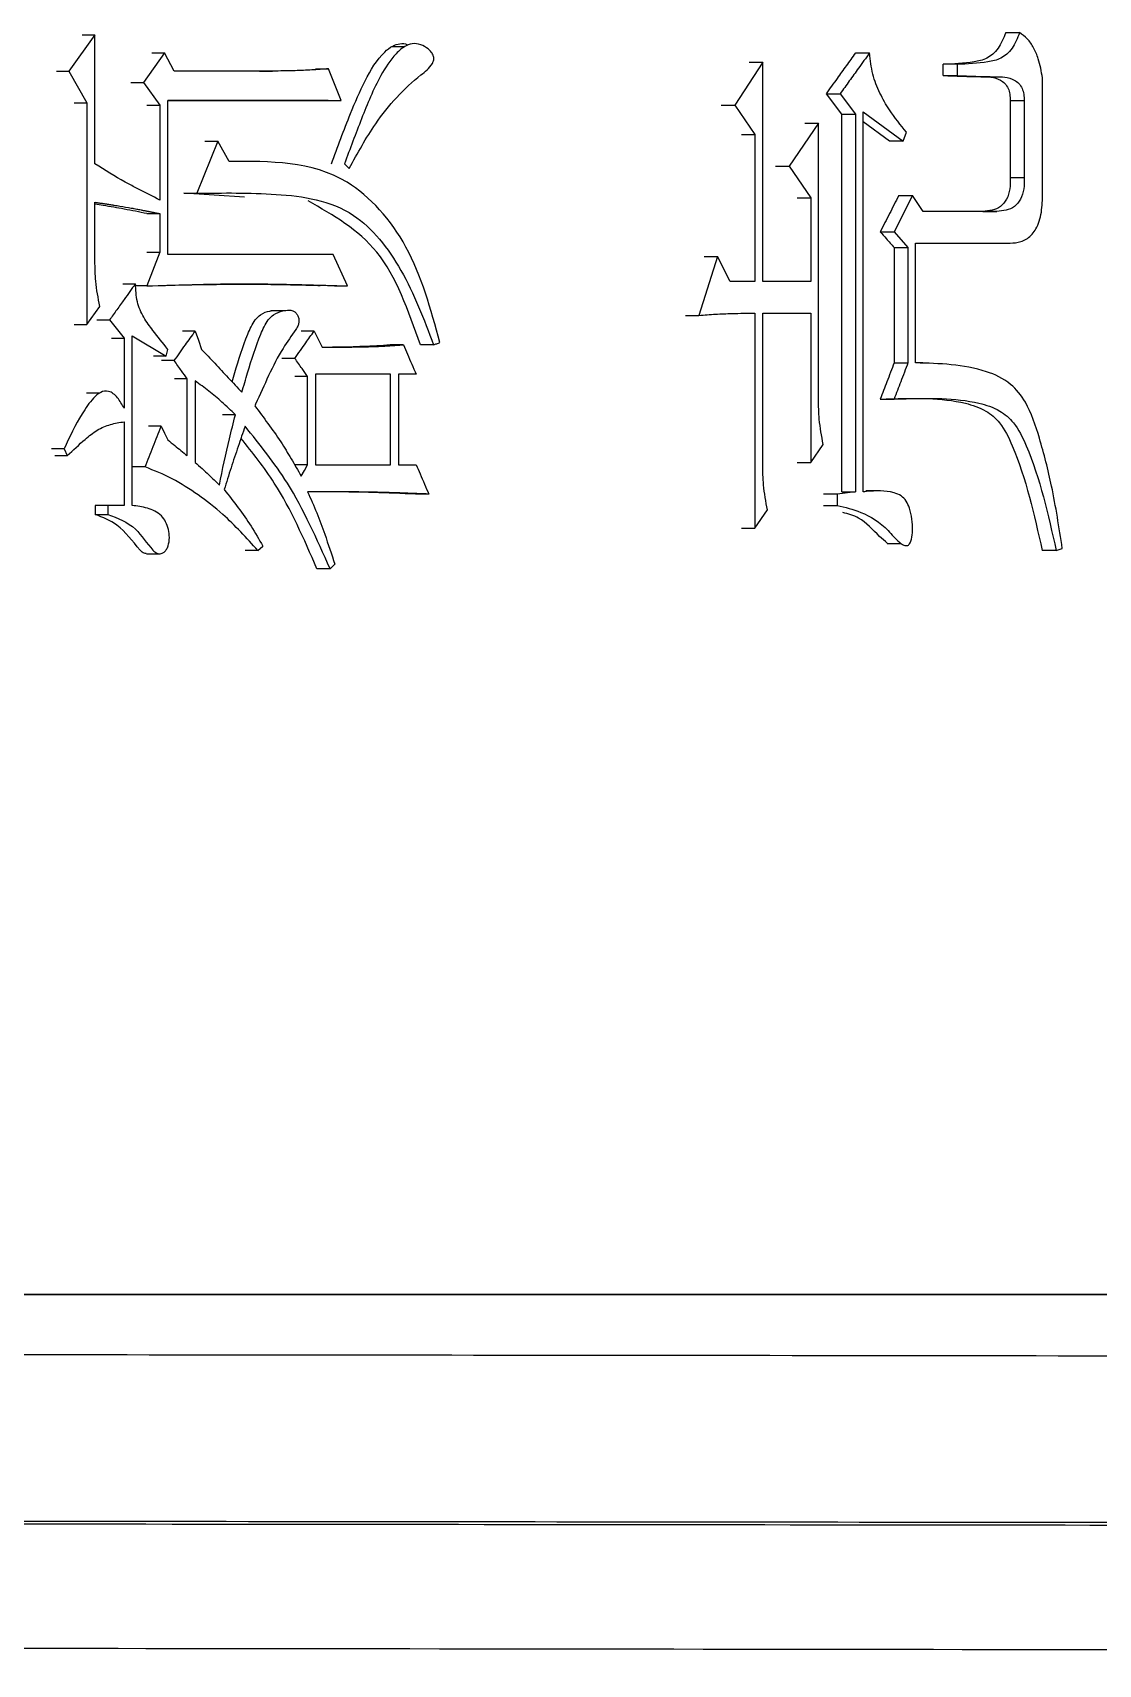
# Model space of a CAD drawing. Header units: millimetres. Extents: x 5659 to 7608, y 3628 to 5007.
# Drawn here: x 6526.18 to 6531.28, y 3825.32 to 3833.12 of the extents above; entities that cross this region are included whole.
import ezdxf

# ---------------------------------------------------------------- set-up
doc = ezdxf.new("R2010")
doc.units = ezdxf.units.MM

msp = doc.modelspace()

# ---------------------------------------------------------------- linework, layer by layer
at = {"color": 7, "linetype": 'Continuous', "lineweight": 25}
for p, q in [((6526.4774, 3833.1127), (6526.3531, 3832.9396)), ((6526.4168, 3833.1127), (6526.4774, 3833.1127)), ((6526.4774, 3832.4961), (6526.4774, 3833.1127)), ((6530.8349, 3833.1236), (6530.9016, 3833.1236)), ((6526.8103, 3833.0262), (6526.7098, 3832.8856)), ((6526.7493, 3833.0262), (6526.8103, 3833.0262)), ((6526.8567, 3832.9396), (6526.8103, 3833.0262)), ((6527.959, 3833.0561), (6527.896, 3833.056)), ((6530.1172, 3833.0262), (6530.183, 3833.0262)), ((6526.2927, 3832.9396), (6526.3531, 3832.9396)), ((6526.3531, 3832.9396), (6526.4386, 3832.7882)), ((6527.3264, 3832.9396), (6526.8567, 3832.9396)), ((6527.2646, 3832.9396), (6527.3264, 3832.9396)), ((6527.5324, 3832.9505), (6527.5945, 3832.9505)), ((6527.6557, 3832.799), (6527.5945, 3832.9505)), ((6529.6723, 3832.9829), (6529.5385, 3832.7774)), ((6529.6073, 3832.9829), (6529.6723, 3832.9829)), ((6529.6723, 3831.9337), (6529.6723, 3832.9829)), ((6530.6019, 3832.9721), (6530.5356, 3832.9721)), ((6530.5356, 3832.918), (6530.5356, 3832.9721)), ((6530.6019, 3832.9721), (6530.6019, 3832.918)), ((6526.6489, 3832.8856), (6526.7098, 3832.8856)), ((6526.7098, 3832.8856), (6526.7872, 3832.7774)), ((6530.5356, 3832.918), (6530.6019, 3832.918)), ((6531.0109, 3832.3664), (6531.0109, 3832.9072)), ((6526.378, 3832.7882), (6526.4386, 3832.7882)), ((6526.4386, 3832.7882), (6526.4386, 3831.7281)), ((6526.7261, 3832.7774), (6526.7872, 3832.7774)), ((6526.7872, 3832.7774), (6526.7872, 3832.3231)), ((6526.8258, 3832.799), (6527.6557, 3832.799)), ((6526.8258, 3832.0634), (6526.8258, 3832.799)), ((6527.5931, 3832.799), (6526.8258, 3832.799)), ((6527.5934, 3832.799), (6527.6557, 3832.799)), ((6529.4736, 3832.7774), (6529.5385, 3832.7774)), ((6529.5385, 3832.7774), (6529.6352, 3832.6368)), ((6529.9772, 3832.8315), (6530.0428, 3832.8315)), ((6530.0509, 3832.7341), (6529.9772, 3832.8315)), ((6530.0428, 3832.8315), (6530.1166, 3832.7341)), ((6530.8567, 3832.799), (6530.9235, 3832.799)), ((6530.8567, 3832.799), (6530.8567, 3832.4313)), ((6530.9235, 3832.799), (6530.9235, 3832.4313)), ((6530.0509, 3832.7341), (6530.1166, 3832.7341)), ((6530.0509, 3830.9276), (6530.0509, 3832.7341)), ((6530.1166, 3832.7341), (6530.1166, 3830.9276)), ((6530.1535, 3832.745), (6530.345, 3832.6043)), ((6530.1535, 3830.9276), (6530.1535, 3832.745)), ((6529.5702, 3832.6368), (6529.6352, 3832.6368)), ((6529.6352, 3832.6368), (6529.6352, 3831.9337)), ((6529.9393, 3832.6909), (6529.7985, 3832.4853)), ((6529.8738, 3832.6909), (6529.9393, 3832.6909)), ((6529.9393, 3831.3711), (6529.9393, 3832.6909)), ((6530.279, 3832.6043), (6530.1535, 3832.6966)), ((6530.345, 3832.6043), (6530.3597, 3832.6476)), ((6527.0649, 3832.6043), (6526.9647, 3832.3555)), ((6527.0035, 3832.6043), (6527.0649, 3832.6043)), ((6527.1188, 3832.507), (6527.0649, 3832.6043)), ((6530.345, 3832.6043), (6530.279, 3832.6043)), ((6529.7333, 3832.4853), (6529.7985, 3832.4853)), ((6529.7985, 3832.4853), (6529.9023, 3832.3339)), ((6530.8567, 3832.4313), (6530.9235, 3832.4313)), ((6526.4774, 3832.031), (6526.4774, 3832.3122)), ((6527.1924, 3832.3375), (6526.9031, 3832.3555)), ((6526.9035, 3832.3555), (6526.9647, 3832.3555)), ((6529.8369, 3832.3339), (6529.9023, 3832.3339)), ((6529.9023, 3832.3339), (6529.9023, 3831.9337)), ((6530.3891, 3832.3447), (6530.3009, 3832.1716)), ((6530.3231, 3832.3447), (6530.3891, 3832.3447)), ((6530.4406, 3832.269), (6530.3891, 3832.3447)), ((6526.7261, 3832.2582), (6526.7872, 3832.2582)), ((6526.7872, 3832.2582), (6526.7872, 3832.0743)), ((6530.7921, 3832.269), (6530.4406, 3832.269)), ((6530.7256, 3832.269), (6530.7921, 3832.269)), ((6530.2349, 3832.1716), (6530.3009, 3832.1716)), ((6530.3009, 3832.1716), (6530.3671, 3832.0959)), ((6530.3011, 3832.0959), (6530.3671, 3832.0959)), ((6530.3011, 3832.0959), (6530.3011, 3831.5442)), ((6530.3671, 3832.0959), (6530.3671, 3831.5442)), ((6530.4038, 3832.1176), (6530.8433, 3832.1176)), ((6530.4038, 3831.5442), (6530.4038, 3832.1176)), ((6530.4038, 3832.1176), (6530.7766, 3832.1176)), ((6530.7766, 3832.1176), (6530.8433, 3832.1176)), ((6526.7872, 3832.0743), (6526.7253, 3831.912)), ((6526.7261, 3832.0743), (6526.7872, 3832.0743)), ((6527.6174, 3832.0634), (6526.8258, 3832.0634)), ((6527.6862, 3831.912), (6527.6174, 3832.0634)), ((6529.4566, 3832.0526), (6529.3671, 3831.7714)), ((6529.3918, 3832.0526), (6529.4566, 3832.0526)), ((6529.5162, 3831.9337), (6529.4566, 3832.0526)), ((6526.6103, 3831.9228), (6526.6712, 3831.9228)), ((6529.6352, 3831.9337), (6529.5162, 3831.9337)), ((6529.9023, 3831.9337), (6529.6723, 3831.9337)), ((6526.7253, 3831.912), (6526.6644, 3831.912)), ((6527.6237, 3831.912), (6527.5548, 3831.9144)), ((6527.624, 3831.912), (6527.6862, 3831.912)), ((6526.4386, 3831.7281), (6526.5007, 3831.8146)), ((6527.3828, 3831.7939), (6527.3206, 3831.7939)), ((6529.3024, 3831.7714), (6529.3671, 3831.7714)), ((6529.6352, 3831.7822), (6529.6352, 3830.7546)), ((6529.6723, 3831.7822), (6529.9023, 3831.7822)), ((6529.6723, 3831.0574), (6529.6723, 3831.7822)), ((6529.8369, 3831.7822), (6529.9023, 3831.7822)), ((6529.9023, 3831.7822), (6529.9023, 3831.0683)), ((6526.378, 3831.7281), (6526.4386, 3831.7281)), ((6526.4865, 3831.7497), (6526.5472, 3831.7497)), ((6526.5472, 3831.7497), (6526.6169, 3831.6632)), ((6526.957, 3831.6957), (6526.8958, 3831.6957)), ((6527.5256, 3831.6957), (6527.4636, 3831.6957)), ((6526.5561, 3831.6632), (6526.6169, 3831.6632)), ((6526.6169, 3831.6632), (6526.6169, 3831.3279)), ((6526.6557, 3831.674), (6526.8181, 3831.5767)), ((6526.8181, 3831.5767), (6526.8258, 3831.6091)), ((6527.9531, 3831.6308), (6527.8905, 3831.6308)), ((6526.8181, 3831.5767), (6526.757, 3831.5767)), ((6526.8567, 3831.555), (6526.7956, 3831.555)), ((6527.4337, 3831.5659), (6527.3718, 3831.5659)), ((6530.3011, 3831.5442), (6530.3671, 3831.5442)), ((6530.4381, 3831.5448), (6530.4038, 3831.5448)), ((6526.9185, 3831.4685), (6526.8573, 3831.4685)), ((6526.9185, 3831.1007), (6526.9185, 3831.4685)), ((6526.957, 3831.4577), (6526.957, 3831.0683)), ((6527.495, 3831.4793), (6527.433, 3831.4793)), ((6527.495, 3831.0574), (6527.495, 3831.4793)), ((6527.8922, 3831.4901), (6527.5333, 3831.4901)), ((6527.5333, 3831.4901), (6527.5333, 3831.0574)), ((6527.8294, 3831.4901), (6527.5333, 3831.4901)), ((6527.8922, 3831.4901), (6527.8297, 3831.4901)), ((6527.8922, 3831.0574), (6527.8922, 3831.4901)), ((6528.014, 3831.4901), (6527.9303, 3831.4901)), ((6527.9303, 3831.4901), (6527.9303, 3831.0574)), ((6528.014, 3831.4901), (6527.9513, 3831.4901)), ((6526.4984, 3831.3991), (6526.4374, 3831.3991)), ((6527.1496, 3831.2954), (6527.0881, 3831.2954)), ((6530.2349, 3831.3711), (6530.3009, 3831.3711)), ((6526.6169, 3831.263), (6526.6169, 3830.8627)), ((6526.7949, 3831.2413), (6526.7339, 3831.2413)), ((6529.9023, 3831.0683), (6529.9615, 3831.1548)), ((6526.3298, 3831.1332), (6526.2694, 3831.1331)), ((6526.2849, 3831.1007), (6526.3453, 3831.1007)), ((6526.3298, 3831.1332), (6526.3453, 3831.1007)), ((6527.495, 3831.0574), (6527.433, 3831.0574)), ((6527.5333, 3831.0574), (6527.8922, 3831.0574)), ((6527.9303, 3831.0574), (6528.014, 3831.0574)), ((6528.0748, 3830.9168), (6528.012, 3830.9168)), ((6530.028, 3830.9168), (6529.9624, 3830.9168)), ((6530.1166, 3830.9276), (6530.028, 3830.9168)), ((6530.028, 3830.9168), (6530.028, 3830.8627)), ((6530.0509, 3830.9276), (6530.1166, 3830.9276)), ((6530.2315, 3830.9322), (6530.1652, 3830.9322)), ((6526.4784, 3830.8627), (6526.4784, 3830.8195)), ((6526.5394, 3830.8627), (6526.4788, 3830.8627)), ((6526.5394, 3830.8627), (6526.5394, 3830.8195)), ((6526.6169, 3830.8627), (6526.5394, 3830.8627)), ((6529.6352, 3830.7546), (6529.6946, 3830.8411)), ((6529.9624, 3830.8627), (6530.028, 3830.8627)), ((6526.4784, 3830.8195), (6526.5394, 3830.8195)), ((6530.2677, 3830.6809), (6530.3341, 3830.6809)), ((6526.724, 3830.6317), (6526.7854, 3830.6317)), ((6527.2572, 3830.6464), (6527.2803, 3830.668)), ((6531.0764, 3830.6464), (6531.1055, 3830.6572)), ((6527.6021, 3830.5598), (6527.5397, 3830.5598)), ((6527.6021, 3830.5598), (6527.6251, 3830.5815))]:
    msp.add_line(p, q, dxfattribs=at)
at = {"color": 7, "linetype": 'Continuous', "lineweight": 25, "flags": 128}
for points in [[(6527.671, 3832.4961), (6527.6824, 3832.4853), (6527.6939, 3832.4745)], [(6526.957, 3831.6957), (6526.9724, 3831.6524), (6526.9879, 3831.6091)], [(6527.5256, 3831.6957), (6527.5448, 3831.6578), (6527.5639, 3831.6199)], [(6526.6557, 3830.8627), (6526.6557, 3831.2684), (6526.6557, 3831.674)], [(6528.0976, 3831.6308), (6528.072, 3831.6308), (6528.0532, 3831.6308), (6528.0348, 3831.6308)], [(6526.7949, 3831.2413), (6526.8104, 3831.2089), (6526.8258, 3831.1764)], [(6529.8369, 3831.0683), (6529.8532, 3831.0683), (6529.8695, 3831.0683), (6529.9023, 3831.0683)], [(6526.7176, 3831.0466), (6526.7021, 3831.0466), (6526.6866, 3831.0466), (6526.6566, 3831.0466)], [(6527.4644, 3831.0034), (6527.4797, 3831.0304), (6527.495, 3831.0574)], [(6529.5702, 3830.7546), (6529.5864, 3830.7546), (6529.6026, 3830.7546), (6529.6352, 3830.7546)], [(6527.2572, 3830.6464), (6527.2346, 3830.6464), (6527.2149, 3830.6464), (6527.1956, 3830.6464)], [(6531.0764, 3830.6464), (6531.0488, 3830.6464), (6531.0291, 3830.6464), (6531.0094, 3830.6464)]]:
    msp.add_lwpolyline(points, dxfattribs=at)
at = {"color": 7, "linetype": 'Continuous', "lineweight": 25}
for points, knots in [([(6530.8349, 3833.1236), (6530.8242, 3833.0969), (6530.8034, 3833.0447), (6530.7464, 3832.9961), (6530.6553, 3832.9765), (6530.5849, 3832.9739), (6530.5356, 3832.9721)], [0, 0, 0, 0, 0.195785, 0.383105, 0.567257, 1, 1, 1, 1]), ([(6530.9016, 3833.1236), (6530.8909, 3833.0969), (6530.8701, 3833.0447), (6530.813, 3832.9961), (6530.7218, 3832.9765), (6530.6513, 3832.9739), (6530.6019, 3832.9721)], [0, 0, 0, 0, 0.195659, 0.382955, 0.567145, 1, 1, 1, 1]), ([(6531.0109, 3832.9072), (6531.0055, 3832.9382), (6530.9967, 3832.989), (6530.97, 3833.0515), (6530.9399, 3833.0958), (6530.9143, 3833.1144), (6530.9016, 3833.1236)], [0, 0, 0, 0, 0.349141, 0.571236, 0.788179, 1, 1, 1, 1]), ([(6527.6085, 3832.4961), (6527.6385, 3832.5767), (6527.6886, 3832.7117), (6527.7671, 3832.8958), (6527.8349, 3833.0093), (6527.8985, 3833.0608), (6527.9363, 3833.0728), (6527.963, 3833.0717), (6527.9751, 3833.0641), (6527.9765, 3833.0633)], [0, 0, 0, 0, 0.340614, 0.570086, 0.802719, 0.875052, 0.933763, 0.992662, 1, 1, 1, 1]), ([(6527.6939, 3832.4745), (6527.7343, 3832.5478), (6527.8293, 3832.7203), (6527.9727, 3832.8757), (6528.0813, 3832.9548), (6528.0973, 3832.9875), (6528.0994, 3832.9989), (6528.0981, 3833.0103), (6528.0919, 3833.0246), (6528.0752, 3833.0446), (6528.0456, 3833.064), (6528.0059, 3833.0748), (6527.9599, 3833.0612), (6527.9021, 3833.0116), (6527.8264, 3832.8945), (6527.7516, 3832.7117), (6527.6979, 3832.5681), (6527.671, 3832.4961)], [0, 0, 0, 0, 0.163724, 0.385241, 0.440262, 0.448909, 0.455116, 0.461357, 0.469621, 0.484499, 0.514444, 0.547094, 0.577932, 0.622921, 0.7083, 0.85364, 1, 1, 1, 1]), ([(6529.9772, 3832.8315), (6529.9947, 3832.8559), (6530.0268, 3832.9005), (6530.0735, 3832.9654), (6530.1027, 3833.0059), (6530.1172, 3833.0262)], [0, 0, 0, 0, 0.375264, 0.687632, 1, 1, 1, 1]), ([(6530.183, 3833.0262), (6530.1655, 3833.0019), (6530.1334, 3832.9572), (6530.0866, 3832.8923), (6530.0574, 3832.8518), (6530.0428, 3832.8315)], [0, 0, 0, 0, 0.375031, 0.687515, 1, 1, 1, 1]), ([(6530.3597, 3832.6476), (6530.3317, 3832.6821), (6530.2851, 3832.7393), (6530.2313, 3832.8333), (6530.1948, 3832.9242), (6530.187, 3832.992), (6530.183, 3833.0262)], [0, 0, 0, 0, 0.333231, 0.552095, 0.774458, 1, 1, 1, 1]), ([(6527.5945, 3832.9505), (6527.568, 3832.9486), (6527.5149, 3832.9449), (6527.4255, 3832.9409), (6527.3626, 3832.9401), (6527.3264, 3832.9396)], [0, 0, 0, 0, 0.29749, 0.594994, 1, 1, 1, 1]), ([(6530.5356, 3832.918), (6530.5954, 3832.9158), (6530.6863, 3832.9124), (6530.7887, 3832.9123), (6530.8314, 3832.8824), (6530.8474, 3832.8583), (6530.8556, 3832.8288), (6530.8563, 3832.809), (6530.8567, 3832.799)], [0, 0, 0, 0, 0.491899, 0.747199, 0.81233, 0.879619, 0.939283, 1, 1, 1, 1]), ([(6530.6019, 3832.918), (6530.6618, 3832.9158), (6530.7528, 3832.9124), (6530.8554, 3832.9123), (6530.8981, 3832.8824), (6530.9142, 3832.8583), (6530.9224, 3832.8288), (6530.9231, 3832.809), (6530.9235, 3832.799)], [0, 0, 0, 0, 0.492006, 0.747357, 0.812482, 0.879737, 0.939347, 1, 1, 1, 1]), ([(6526.7872, 3832.3231), (6526.7531, 3832.3403), (6526.7148, 3832.3597), (6526.6597, 3832.3884), (6526.5893, 3832.4254), (6526.5251, 3832.466), (6526.4774, 3832.4961)], [0, 0, 0, 0, 0.325176, 0.365823, 0.528414, 1, 1, 1, 1]), ([(6528.128, 3831.6416), (6528.0843, 3831.8009), (6527.9991, 3832.1114), (6527.6427, 3832.5113), (6527.3161, 3832.5086), (6527.1188, 3832.507)], [0, 0, 0, 0, 0.294377, 0.573566, 1, 1, 1, 1]), ([(6530.8567, 3832.4313), (6530.8569, 3832.4129), (6530.8571, 3832.3766), (6530.842, 3832.3252), (6530.7987, 3832.2749), (6530.7555, 3832.2714), (6530.7256, 3832.269)], [0, 0, 0, 0, 0.198278, 0.392536, 0.578687, 1, 1, 1, 1]), ([(6530.9235, 3832.4313), (6530.9236, 3832.4129), (6530.9239, 3832.3766), (6530.9088, 3832.3252), (6530.8654, 3832.2749), (6530.8221, 3832.2714), (6530.7921, 3832.269)], [0, 0, 0, 0, 0.19814, 0.3923, 0.578456, 1, 1, 1, 1]), ([(6526.4774, 3832.3122), (6526.4797, 3832.3119), (6526.4842, 3832.3113), (6526.4899, 3832.3104), (6526.4956, 3832.3096), (6526.5002, 3832.309), (6526.5047, 3832.3083), (6526.5093, 3832.3076), (6526.5138, 3832.307), (6526.5195, 3832.3061), (6526.5241, 3832.3055), (6526.5298, 3832.3046), (6526.5354, 3832.3038), (6526.5423, 3832.3028), (6526.5491, 3832.3017), (6526.5559, 3832.3007), (6526.5627, 3832.2996), (6526.5764, 3832.2975), (6526.6059, 3832.2928), (6526.6354, 3832.2876), (6526.658, 3832.2834), (6526.6671, 3832.2817), (6526.6761, 3832.28), (6526.6874, 3832.2779), (6526.6965, 3832.2762), (6526.7055, 3832.2744), (6526.7123, 3832.2731), (6526.7179, 3832.272), (6526.7236, 3832.2709), (6526.7281, 3832.27), (6526.7326, 3832.2691), (6526.7371, 3832.2682), (6526.7417, 3832.2673), (6526.7473, 3832.2662), (6526.7518, 3832.2653), (6526.7575, 3832.2641), (6526.762, 3832.2632), (6526.7665, 3832.2623), (6526.771, 3832.2614), (6526.7755, 3832.2605), (6526.7813, 3832.2593), (6526.7848, 3832.2586), (6526.7872, 3832.2582)], [0, 0, 0, 0, 0.021952, 0.043903, 0.054879, 0.07683, 0.087806, 0.098782, 0.120733, 0.131709, 0.15366, 0.164636, 0.186587, 0.208539, 0.23049, 0.252442, 0.274393, 0.296345, 0.384151, 0.559767, 0.581718, 0.603669, 0.647572, 0.669524, 0.713427, 0.735378, 0.75733, 0.779281, 0.790257, 0.812208, 0.823184, 0.83416, 0.856111, 0.867087, 0.889038, 0.900014, 0.921965, 0.932941, 0.943917, 0.965868, 0.976844, 1, 1, 1, 1]), ([(6526.9647, 3832.3555), (6527.0906, 3832.3571), (6527.3421, 3832.3602), (6527.7101, 3832.3083), (6527.96, 3831.993), (6528.0511, 3831.7531), (6528.0976, 3831.6308)], [0, 0, 0, 0, 0.273656, 0.546764, 0.768873, 1, 1, 1, 1]), ([(6528.0345, 3831.6308), (6527.977, 3831.794), (6527.8655, 3832.1108), (6527.6177, 3832.2507), (6527.4977, 3832.3185)], [0, 0, 0, 0, 0.515406, 1, 1, 1, 1]), ([(6530.3231, 3832.3447), (6530.3084, 3832.3159), (6530.279, 3832.2582), (6530.2496, 3832.2005), (6530.2349, 3832.1716)], [0, 0, 0, 0, 0.5, 1, 1, 1, 1]), ([(6530.8433, 3832.1176), (6530.8606, 3832.1175), (6530.8953, 3832.1175), (6530.9467, 3832.1395), (6530.99, 3832.1942), (6531.0106, 3832.2764), (6531.0108, 3832.3362), (6531.0109, 3832.3664)], [0, 0, 0, 0, 0.177785, 0.356958, 0.541697, 0.768829, 1, 1, 1, 1]), ([(6526.7258, 3832.2582), (6526.6897, 3832.2655), (6526.6203, 3832.2795), (6526.5374, 3832.2939), (6526.4906, 3832.301), (6526.4774, 3832.303)], [0, 0, 0, 0, 0.437629, 0.840944, 1, 1, 1, 1]), ([(6530.2349, 3832.1716), (6530.2445, 3832.1607), (6530.2603, 3832.1426), (6530.2824, 3832.1173), (6530.2948, 3832.103), (6530.3011, 3832.0959)], [0, 0, 0, 0, 0.434981, 0.71749, 1, 1, 1, 1]), ([(6526.5007, 3831.8146), (6526.4929, 3831.8544), (6526.4791, 3831.9255), (6526.4779, 3831.9987), (6526.4774, 3832.031)], [0, 0, 0, 0, 0.558835, 1, 1, 1, 1]), ([(6526.6711, 3831.9228), (6526.6533, 3831.8979), (6526.6237, 3831.8565), (6526.5824, 3831.7988), (6526.5589, 3831.7661), (6526.5472, 3831.7497)], [0, 0, 0, 0, 0.432628, 0.716314, 1, 1, 1, 1]), ([(6526.8258, 3831.6091), (6526.8019, 3831.639), (6526.7624, 3831.6884), (6526.7094, 3831.7603), (6526.6755, 3831.8361), (6526.6726, 3831.8937), (6526.6712, 3831.9228)], [0, 0, 0, 0, 0.3343851, 0.5522025, 0.7732716, 1, 1, 1, 1]), ([(6526.7253, 3831.912), (6526.7977, 3831.9146), (6526.9423, 3831.9197), (6527.1046, 3831.9226), (6527.1969, 3831.9225), (6527.2194, 3831.9224), (6527.2261, 3831.9223), (6527.2329, 3831.9223), (6527.2396, 3831.9222), (6527.2463, 3831.9222), (6527.2553, 3831.9221), (6527.2643, 3831.922), (6527.2733, 3831.922), (6527.2801, 3831.9219), (6527.2868, 3831.9218), (6527.2935, 3831.9217), (6527.3003, 3831.9216), (6527.307, 3831.9215), (6527.316, 3831.9214), (6527.325, 3831.9213), (6527.334, 3831.9211), (6527.3407, 3831.921), (6527.3474, 3831.9209), (6527.3542, 3831.9208), (6527.3609, 3831.9207), (6527.3677, 3831.9206), (6527.3744, 3831.9204), (6527.3811, 3831.9203), (6527.3901, 3831.9201), (6527.3991, 3831.9199), (6527.408, 3831.9197), (6527.4148, 3831.9196), (6527.4215, 3831.9194), (6527.4282, 3831.9193), (6527.435, 3831.9191), (6527.4417, 3831.919), (6527.4506, 3831.9188), (6527.4596, 3831.9185), (6527.4686, 3831.9183), (6527.4753, 3831.9181), (6527.482, 3831.918), (6527.4887, 3831.9178), (6527.4955, 3831.9176), (6527.5022, 3831.9174), (6527.5089, 3831.9173), (6527.5156, 3831.9171), (6527.5246, 3831.9168), (6527.5335, 3831.9166), (6527.5425, 3831.9163), (6527.5492, 3831.9161), (6527.5559, 3831.9159), (6527.5627, 3831.9158), (6527.5694, 3831.9156), (6527.5761, 3831.9154), (6527.585, 3831.9151), (6527.594, 3831.9148), (6527.6029, 3831.9146), (6527.6096, 3831.9144), (6527.6164, 3831.9142), (6527.6231, 3831.9139), (6527.6298, 3831.9137), (6527.6365, 3831.9135), (6527.6432, 3831.9133), (6527.6521, 3831.9131), (6527.6611, 3831.9128), (6527.67, 3831.9125), (6527.6777, 3831.9123), (6527.6831, 3831.9121), (6527.6862, 3831.912)], [0, 0, 0, 0, 0.22469, 0.449389, 0.505561, 0.512583, 0.519604, 0.526626, 0.533647, 0.540669, 0.547691, 0.561734, 0.568755, 0.575777, 0.582798, 0.58982, 0.596841, 0.603863, 0.610884, 0.624927, 0.631949, 0.638971, 0.645992, 0.653014, 0.660035, 0.667057, 0.674078, 0.6811, 0.688121, 0.702164, 0.709186, 0.716207, 0.723229, 0.730251, 0.737272, 0.744294, 0.751315, 0.765358, 0.77238, 0.779401, 0.786423, 0.793444, 0.800466, 0.807487, 0.814509, 0.821531, 0.828552, 0.842595, 0.849617, 0.856638, 0.86366, 0.870681, 0.877703, 0.884724, 0.891746, 0.905789, 0.912811, 0.919832, 0.926854, 0.933875, 0.940897, 0.947918, 0.95494, 0.961961, 0.976004, 0.983026, 0.990048, 1, 1, 1, 1]), ([(6526.8017, 3831.9147), (6526.8103, 3831.915), (6526.8886, 3831.9174), (6527.1416, 3831.9223), (6527.3611, 3831.9194), (6527.4847, 3831.9166), (6527.5303, 3831.9154), (6527.5488, 3831.9148), (6527.5544, 3831.9146), (6527.5547, 3831.9146), (6527.5549, 3831.9146)], [0, 0, 0, 0, 0.05514, 0.498585, 0.766188, 0.892547, 0.95596, 0.964089, 0.972518, 1, 1, 1, 1]), ([(6527.1333, 3831.4539), (6527.1375, 3831.4685), (6527.1601, 3831.5458), (6527.1923, 3831.647), (6527.2351, 3831.7422), (6527.2729, 3831.7803), (6527.3009, 3831.7908), (6527.3182, 3831.793), (6527.3203, 3831.7933)], [0, 0, 0, 0, 0.106522, 0.565835, 0.752734, 0.847216, 0.981134, 1, 1, 1, 1]), ([(6527.1804, 3831.4036), (6527.1895, 3831.4349), (6527.2169, 3831.5291), (6527.2543, 3831.6471), (6527.2971, 3831.7421), (6527.3351, 3831.7808), (6527.3708, 3831.792), (6527.4019, 3831.7977), (6527.4228, 3831.795), (6527.4372, 3831.7864), (6527.4472, 3831.7734), (6527.4531, 3831.7572), (6527.4541, 3831.7403), (6527.4496, 3831.7215), (6527.4226, 3831.6799), (6527.3408, 3831.5682), (6527.2871, 3831.4342), (6527.2431, 3831.3415), (6527.2418, 3831.3387)], [0, 0, 0, 0, 0.09118, 0.273688, 0.348082, 0.385671, 0.439079, 0.473308, 0.494951, 0.511315, 0.527714, 0.54364, 0.558961, 0.57304, 0.596062, 0.704689, 0.991099, 1, 1, 1, 1]), ([(6529.3671, 3831.7714), (6529.3935, 3831.7735), (6529.4465, 3831.7778), (6529.5359, 3831.7813), (6529.5988, 3831.7819), (6529.6352, 3831.7822)], [0, 0, 0, 0, 0.296184, 0.592391, 1, 1, 1, 1]), ([(6526.8567, 3831.555), (6526.8656, 3831.5675), (6526.8834, 3831.5925), (6526.9169, 3831.6393), (6526.9414, 3831.6737), (6526.957, 3831.6957)], [0, 0, 0, 0, 0.266242, 0.532485, 1, 1, 1, 1]), ([(6527.4337, 3831.5659), (6527.4426, 3831.5783), (6527.4602, 3831.6033), (6527.4909, 3831.6466), (6527.5127, 3831.6774), (6527.5256, 3831.6957)], [0, 0, 0, 0, 0.288429, 0.576858, 1, 1, 1, 1]), ([(6526.9879, 3831.6091), (6527.0087, 3831.5869), (6527.0513, 3831.5415), (6527.1155, 3831.473), (6527.1587, 3831.4267), (6527.1804, 3831.4036)], [0, 0, 0, 0, 0.32488, 0.66244, 1, 1, 1, 1]), ([(6527.5638, 3831.6202), (6527.5863, 3831.6202), (6527.6521, 3831.6203), (6527.7609, 3831.6236), (6527.8471, 3831.6284), (6527.8902, 3831.6308)], [0, 0, 0, 0, 0.206279, 0.603063, 1, 1, 1, 1]), ([(6527.5639, 3831.6199), (6527.6072, 3831.6199), (6527.6532, 3831.6198), (6527.7018, 3831.6202), (6527.7099, 3831.6203), (6527.718, 3831.6204), (6527.7261, 3831.6205), (6527.7328, 3831.6206), (6527.7396, 3831.6208), (6527.745, 3831.6208), (6527.7517, 3831.621), (6527.7585, 3831.6211), (6527.7693, 3831.6214), (6527.78, 3831.6216), (6527.7908, 3831.6219), (6527.7989, 3831.6222), (6527.807, 3831.6225), (6527.8178, 3831.6229), (6527.8272, 3831.6232), (6527.8367, 3831.6236), (6527.8421, 3831.6239), (6527.8488, 3831.6242), (6527.8555, 3831.6245), (6527.8663, 3831.6251), (6527.8771, 3831.6257), (6527.8905, 3831.6265), (6527.9013, 3831.6272), (6527.9147, 3831.6281), (6527.9255, 3831.6288), (6527.9392, 3831.6298), (6527.9475, 3831.6304), (6527.9531, 3831.6308)], [0, 0, 0, 0, 0.332695, 0.353489, 0.374282, 0.395075, 0.415869, 0.436662, 0.447059, 0.467852, 0.478249, 0.499042, 0.519836, 0.561422, 0.582216, 0.603009, 0.623803, 0.644596, 0.686183, 0.69658, 0.717373, 0.72777, 0.748563, 0.769356, 0.810943, 0.831737, 0.873323, 0.894117, 0.935704, 0.956497, 1, 1, 1, 1]), ([(6527.9531, 3831.6308), (6527.9595, 3831.6161), (6527.9728, 3831.5853), (6527.9931, 3831.5384), (6528.007, 3831.5062), (6528.014, 3831.4901)], [0, 0, 0, 0, 0.3137275, 0.6568637, 1, 1, 1, 1]), ([(6528.0976, 3831.6308), (6528.1027, 3831.6326), (6528.1128, 3831.6362), (6528.1229, 3831.6398), (6528.128, 3831.6416)], [0, 0, 0, 0, 0.4999878, 1, 1, 1, 1]), ([(6526.9185, 3831.4685), (6526.9096, 3831.481), (6526.8948, 3831.5016), (6526.8742, 3831.5305), (6526.8625, 3831.5468), (6526.8567, 3831.555)], [0, 0, 0, 0, 0.432649, 0.716324, 1, 1, 1, 1]), ([(6527.495, 3831.4793), (6527.4862, 3831.4918), (6527.4715, 3831.5125), (6527.4511, 3831.5413), (6527.4395, 3831.5577), (6527.4337, 3831.5659)], [0, 0, 0, 0, 0.432649, 0.716324, 1, 1, 1, 1]), ([(6530.3011, 3831.5442), (6530.2953, 3831.5292), (6530.2839, 3831.4992), (6530.2618, 3831.4415), (6530.2455, 3831.3988), (6530.2349, 3831.3712)], [0, 0, 0, 0, 0.260074, 0.520148, 1, 1, 1, 1]), ([(6530.3671, 3831.5442), (6530.3614, 3831.5292), (6530.3499, 3831.4992), (6530.3278, 3831.4415), (6530.3115, 3831.3988), (6530.3009, 3831.3712)], [0, 0, 0, 0, 0.2600044, 0.5200088, 1, 1, 1, 1]), ([(6531.1055, 3830.6572), (6531.0902, 3830.7572), (6531.0628, 3830.9365), (6531.003, 3831.1699), (6530.9456, 3831.3447), (6530.8539, 3831.4575), (6530.6737, 3831.5375), (6530.5179, 3831.5414), (6530.4038, 3831.5442)], [0, 0, 0, 0, 0.205, 0.367779, 0.497733, 0.583522, 0.695132, 1, 1, 1, 1]), ([(6527.1496, 3831.2954), (6527.1282, 3831.3163), (6527.087, 3831.3565), (6527.0225, 3831.4104), (6526.9789, 3831.4419), (6526.957, 3831.4577)], [0, 0, 0, 0, 0.349925, 0.674457, 1, 1, 1, 1]), ([(6526.6169, 3831.3279), (6526.6072, 3831.3452), (6526.588, 3831.3792), (6526.5474, 3831.4138), (6526.5027, 3831.4067), (6526.4592, 3831.3662), (6526.3975, 3831.2774), (6526.3567, 3831.1905), (6526.3298, 3831.1332)], [0, 0, 0, 0, 0.121652, 0.238643, 0.329835, 0.425879, 0.621221, 1, 1, 1, 1]), ([(6530.2349, 3831.3711), (6530.311, 3831.3738), (6530.4473, 3831.3785), (6530.617, 3831.3617), (6530.7345, 3831.3244), (6530.816, 3831.2562), (6530.9229, 3831.0345), (6530.9711, 3830.8186), (6531.0094, 3830.6464)], [0, 0, 0, 0, 0.208347, 0.373093, 0.466942, 0.53827, 0.631812, 1, 1, 1, 1]), ([(6530.3009, 3831.3711), (6530.377, 3831.3738), (6530.5129, 3831.3785), (6530.6827, 3831.3617), (6530.8005, 3831.3248), (6530.8825, 3831.2565), (6530.9898, 3831.0348), (6531.0379, 3830.8188), (6531.0764, 3830.6464)], [0, 0, 0, 0, 0.2081878, 0.3720191, 0.4668119, 0.5383008, 0.6316627, 1, 1, 1, 1]), ([(6527.0726, 3830.9601), (6527.0879, 3831.0341), (6527.111, 3831.1469), (6527.1397, 3831.2575), (6527.1496, 3831.2954)], [0, 0, 0, 0, 0.65698, 1, 1, 1, 1]), ([(6527.2418, 3831.3387), (6527.2844, 3831.2825), (6527.3456, 3831.2015), (6527.4167, 3831.0862), (6527.4485, 3831.031), (6527.4644, 3831.0034)], [0, 0, 0, 0, 0.53234, 0.766047, 1, 1, 1, 1]), ([(6529.9615, 3831.1548), (6529.9541, 3831.1946), (6529.9409, 3831.2657), (6529.9398, 3831.3389), (6529.9393, 3831.3711)], [0, 0, 0, 0, 0.558835, 1, 1, 1, 1]), ([(6526.3453, 3831.1007), (6526.3735, 3831.1272), (6526.4197, 3831.1707), (6526.4872, 3831.2253), (6526.5513, 3831.2521), (6526.5951, 3831.2593), (6526.6169, 3831.263)], [0, 0, 0, 0, 0.34464, 0.565757, 0.783533, 1, 1, 1, 1]), ([(6526.7176, 3831.0466), (6526.7305, 3831.0791), (6526.7562, 3831.144), (6526.782, 3831.2089), (6526.7949, 3831.2413)], [0, 0, 0, 0, 0.5, 1, 1, 1, 1]), ([(6527.1957, 3831.2413), (6527.1846, 3831.2092), (6527.1617, 3831.1431), (6527.1282, 3831.0422), (6527.1066, 3830.973), (6527.0957, 3830.9384)], [0, 0, 0, 0, 0.320379, 0.660141, 1, 1, 1, 1]), ([(6527.6021, 3830.5598), (6527.5395, 3830.7016), (6527.4284, 3830.9528), (6527.2663, 3831.1537), (6527.1957, 3831.2413)], [0, 0, 0, 0, 0.56421, 1, 1, 1, 1]), ([(6526.8258, 3831.1764), (6526.837, 3831.1673), (6526.858, 3831.1501), (6526.8889, 3831.1249), (6526.9086, 3831.1088), (6526.9185, 3831.1007)], [0, 0, 0, 0, 0.361282, 0.680641, 1, 1, 1, 1]), ([(6527.5397, 3830.5598), (6527.4776, 3830.7021), (6527.3777, 3830.9312), (6527.2315, 3831.1147), (6527.1761, 3831.1843)], [0, 0, 0, 0, 0.62094, 1, 1, 1, 1]), ([(6526.957, 3831.0683), (6526.968, 3831.0584), (6526.9901, 3831.0388), (6527.0288, 3831.0031), (6527.056, 3830.9764), (6527.0726, 3830.9601)], [0, 0, 0, 0, 0.280921, 0.561854, 1, 1, 1, 1]), ([(6527.2572, 3830.6464), (6527.2027, 3830.7069), (6527.1132, 3830.8061), (6526.9719, 3830.9141), (6526.8489, 3830.9945), (6526.7612, 3831.0293), (6526.7176, 3831.0466)], [0, 0, 0, 0, 0.34436, 0.564684, 0.783385, 1, 1, 1, 1]), ([(6528.014, 3831.0574), (6528.0203, 3831.0427), (6528.0337, 3831.0119), (6528.0539, 3830.9651), (6528.0678, 3830.9329), (6528.0748, 3830.9168)], [0, 0, 0, 0, 0.313727, 0.656864, 1, 1, 1, 1]), ([(6529.6946, 3830.8411), (6529.6872, 3830.8809), (6529.674, 3830.952), (6529.6729, 3831.0252), (6529.6723, 3831.0574)], [0, 0, 0, 0, 0.558835, 1, 1, 1, 1]), ([(6527.0957, 3830.9384), (6527.1182, 3830.9098), (6527.1627, 3830.8533), (6527.2261, 3830.7649), (6527.2622, 3830.7004), (6527.2803, 3830.668)], [0, 0, 0, 0, 0.3384511, 0.6681197, 1, 1, 1, 1]), ([(6528.0748, 3830.9168), (6528.0664, 3830.9172), (6528.0496, 3830.9178), (6528.0287, 3830.9187), (6528.0119, 3830.9193), (6527.9993, 3830.9198), (6527.9888, 3830.9202), (6527.9783, 3830.9206), (6527.9636, 3830.9212), (6527.9426, 3830.922), (6527.9216, 3830.9227), (6527.9005, 3830.9234), (6527.8837, 3830.9239), (6527.8627, 3830.9245), (6527.8459, 3830.925), (6527.8248, 3830.9255), (6527.808, 3830.9259), (6527.7911, 3830.9262), (6527.7743, 3830.9265), (6527.7574, 3830.9267), (6527.7364, 3830.927), (6527.7216, 3830.9271), (6527.7068, 3830.9273), (6527.6984, 3830.9273), (6527.6879, 3830.9274), (6527.6794, 3830.9275), (6527.671, 3830.9275), (6527.6626, 3830.9276), (6527.6541, 3830.9276), (6527.6436, 3830.9276), (6527.6351, 3830.9277), (6527.6246, 3830.9277), (6527.6161, 3830.9277), (6527.6056, 3830.9277), (6527.5971, 3830.9277), (6527.5887, 3830.9277), (6527.5802, 3830.9277), (6527.5718, 3830.9277), (6527.5612, 3830.9277), (6527.5528, 3830.9277), (6527.5422, 3830.9277), (6527.5348, 3830.9277), (6527.5285, 3830.9277), (6527.5242, 3830.9277), (6527.52, 3830.9277), (6527.5147, 3830.9277), (6527.5105, 3830.9277), (6527.5055, 3830.9276), (6527.5006, 3830.9276), (6527.4969, 3830.9276), (6527.495, 3830.9276)], [0, 0, 0, 0, 0.043584, 0.087168, 0.10896, 0.130753, 0.152545, 0.163441, 0.185233, 0.228817, 0.272401, 0.294193, 0.337777, 0.35957, 0.403154, 0.424946, 0.46853, 0.490322, 0.512114, 0.555698, 0.577491, 0.621075, 0.631971, 0.653763, 0.664659, 0.686451, 0.697347, 0.708243, 0.730035, 0.740931, 0.762723, 0.773619, 0.795412, 0.806308, 0.8281, 0.838996, 0.849892, 0.871684, 0.88258, 0.904372, 0.915268, 0.93706, 0.942508, 0.947956, 0.958852, 0.9643, 0.975196, 0.980644, 0.990322, 1, 1, 1, 1]), ([(6528.0117, 3830.9168), (6527.9446, 3830.9196), (6527.8148, 3830.9251), (6527.6425, 3830.9278), (6527.5373, 3830.9276), (6527.495, 3830.9276)], [0, 0, 0, 0, 0.391116, 0.75565, 1, 1, 1, 1]), ([(6527.495, 3830.9276), (6527.5098, 3830.8947), (6527.5394, 3830.8287), (6527.582, 3830.7126), (6527.6093, 3830.6295), (6527.6251, 3830.5815)], [0, 0, 0, 0, 0.296607, 0.593255, 1, 1, 1, 1]), ([(6530.028, 3830.8627), (6530.0662, 3830.8537), (6530.1525, 3830.8333), (6530.2551, 3830.7692), (6530.3123, 3830.6953), (6530.3426, 3830.6744), (6530.3562, 3830.6699), (6530.3652, 3830.6702), (6530.3727, 3830.6752), (6530.3795, 3830.6854), (6530.3871, 3830.7079), (6530.3922, 3830.765), (6530.3838, 3830.8299), (6530.36, 3830.8851), (6530.3342, 3830.912), (6530.2698, 3830.9355), (6530.2077, 3830.9329), (6530.1587, 3830.9281), (6530.1535, 3830.9276)], [0, 0, 0, 0, 0.15285, 0.344769, 0.435474, 0.46535, 0.478091, 0.490977, 0.499588, 0.510792, 0.530819, 0.571645, 0.680117, 0.719203, 0.758288, 0.806192, 0.979592, 1, 1, 1, 1]), ([(6526.5394, 3830.8195), (6526.5865, 3830.8017), (6526.6716, 3830.7696), (6526.7296, 3830.6731), (6526.7727, 3830.6316), (6526.7932, 3830.6309), (6526.8088, 3830.6392), (6526.8203, 3830.6517), (6526.8306, 3830.675), (6526.8352, 3830.7086), (6526.8306, 3830.7487), (6526.817, 3830.7844), (6526.7866, 3830.8277), (6526.7282, 3830.853), (6526.6798, 3830.8595), (6526.6557, 3830.8627)], [0, 0, 0, 0, 0.230957, 0.41792, 0.453924, 0.487897, 0.511171, 0.535166, 0.56028, 0.61217, 0.662892, 0.713404, 0.762519, 0.88154, 1, 1, 1, 1]), ([(6530.2683, 3830.682), (6530.256, 3830.6927), (6530.2104, 3830.7325), (6530.1471, 3830.8044), (6530.0814, 3830.8221), (6530.0554, 3830.8291)], [0, 0, 0, 0, 0.182681, 0.676347, 1, 1, 1, 1]), ([(6526.7231, 3830.6336), (6526.7195, 3830.6334), (6526.7084, 3830.6329), (6526.6606, 3830.685), (6526.5988, 3830.7727), (6526.5149, 3830.8053), (6526.4784, 3830.8195)], [0, 0, 0, 0, 0.0361213, 0.1127116, 0.6141797, 1, 1, 1, 1]), ([(6532.4867, 3827.0894), (6531.7496, 3827.0894), (6530.0955, 3827.0894), (6526.2458, 3827.0893), (6522.0061, 3827.0893), (6516.4054, 3827.0892), (6510.5536, 3827.0892), (6504.4222, 3827.0891), (6498.0269, 3827.0891), (6494.033, 3827.089), (6491.3288, 3827.089)], [0, 0, 0, 0, 0.067523, 0.151508, 0.319648, 0.403633, 0.571771, 0.739907, 0.823891, 1, 1, 1, 1]), ([(6491.4369, 3827.089), (6492.0833, 3827.089), (6495.3186, 3827.089), (6501.0706, 3827.0891), (6507.2702, 3827.0892), (6513.2796, 3827.0892), (6517.919, 3827.0893), (6523.4562, 3827.0893), (6527.6646, 3827.0893), (6532.5991, 3827.0894), (6537.1968, 3827.0894), (6541.2919, 3827.0894), (6544.9735, 3827.0895), (6547.582, 3827.0895), (6550.3921, 3827.0896), (6552.2624, 3827.0897), (6554.2907, 3827.0898), (6555.0469, 3827.0898), (6555.5756, 3827.0899)], [0, 0, 0, 0, 0.020124, 0.100733, 0.181328, 0.221587, 0.302184, 0.342442, 0.423039, 0.463298, 0.543894, 0.624491, 0.664749, 0.745346, 0.785604, 0.8662, 0.906458, 1, 1, 1, 1]), ([(6466.2598, 3826.8182), (6468.6544, 3826.8189), (6473.4597, 3826.8203), (6480.7839, 3826.8211), (6486.7282, 3826.821), (6491.2602, 3826.8204), (6494.3932, 3826.8199), (6497.5094, 3826.8191), (6500.6031, 3826.8182), (6503.6686, 3826.8171), (6506.7001, 3826.8158), (6510.9541, 3826.8137), (6516.4945, 3826.8104), (6523.2384, 3826.8052), (6529.966, 3826.7985), (6535.687, 3826.7911), (6540.4075, 3826.7835), (6544.2102, 3826.7761), (6547.6443, 3826.7679), (6550.6028, 3826.7588), (6553.0562, 3826.7491), (6554.1017, 3826.7423), (6554.6336, 3826.7388)], [0, 0, 0, 0, 0.060834, 0.1220737, 0.183719, 0.2102711, 0.2368979, 0.2635992, 0.2903751, 0.3172255, 0.3441506, 0.3711502, 0.4324096, 0.4986217, 0.5697855, 0.6458999, 0.6994123, 0.7551267, 0.8130428, 0.8731605, 0.9354796, 1, 1, 1, 1]), ([(6555.9264, 3825.9257), (6555.2015, 3825.9302), (6553.7518, 3825.9393), (6549.9615, 3825.9522), (6545.0634, 3825.9643), (6539.0227, 3825.9753), (6531.9748, 3825.985), (6524.0319, 3825.9933), (6515.3323, 3826), (6506.0249, 3826.0051), (6496.2677, 3826.0083), (6486.2338, 3826.0097), (6476.0735, 3826.0094), (6469.3854, 3826.0076), (6466.0414, 3826.0068)], [0, 0, 0, 0, 0.083333, 0.166667, 0.25, 0.333334, 0.416667, 0.5, 0.583334, 0.666667, 0.75, 0.833334, 0.916667, 1, 1, 1, 1]), ([(6555.3896, 3825.9396), (6554.8899, 3825.9429), (6553.904, 3825.9494), (6551.6235, 3825.9587), (6548.8627, 3825.9674), (6545.6343, 3825.9754), (6542.0237, 3825.9827), (6537.4777, 3825.9904), (6531.8745, 3825.9981), (6525.1559, 3826.0053), (6518.2532, 3826.0111), (6511.3237, 3826.0156), (6504.4997, 3826.0188), (6497.8896, 3826.0211), (6491.5797, 3826.0224), (6485.0579, 3826.023), (6478.4757, 3826.0228), (6471.9972, 3826.0218), (6467.9913, 3826.0207), (6466.1189, 3826.0202)], [0, 0, 0, 0, 0.060587, 0.1195299, 0.1768287, 0.2324833, 0.2864935, 0.3388593, 0.4142998, 0.4860434, 0.5540892, 0.6184368, 0.6790855, 0.7360349, 0.7892846, 0.838834, 0.8991333, 0.9528558, 1, 1, 1, 1]), ([(6465.9108, 3825.418), (6468.9355, 3825.4188), (6474.972, 3825.4205), (6484.1251, 3825.4208), (6493.167, 3825.4195), (6501.9944, 3825.4165), (6510.4866, 3825.4119), (6517.331, 3825.4067), (6522.7882, 3825.4016), (6527.141, 3825.3969), (6531.5988, 3825.3914), (6536.0774, 3825.3848), (6540.2112, 3825.3776), (6543.9517, 3825.3698), (6547.27, 3825.3617), (6550.3052, 3825.3527), (6552.9574, 3825.3428), (6555.1923, 3825.3321), (6556.1703, 3825.3245), (6556.6694, 3825.3207)], [0, 0, 0, 0, 0.0746907, 0.1490623, 0.2231148, 0.2968479, 0.3702616, 0.4433557, 0.4832428, 0.5266364, 0.5735359, 0.623941, 0.6778511, 0.7254581, 0.7754993, 0.8279744, 0.882883, 0.940225, 1, 1, 1, 1])]:
    msp.add_open_spline(points, degree=3, knots=knots, dxfattribs=at)

doc.saveas('drawing.dxf')
